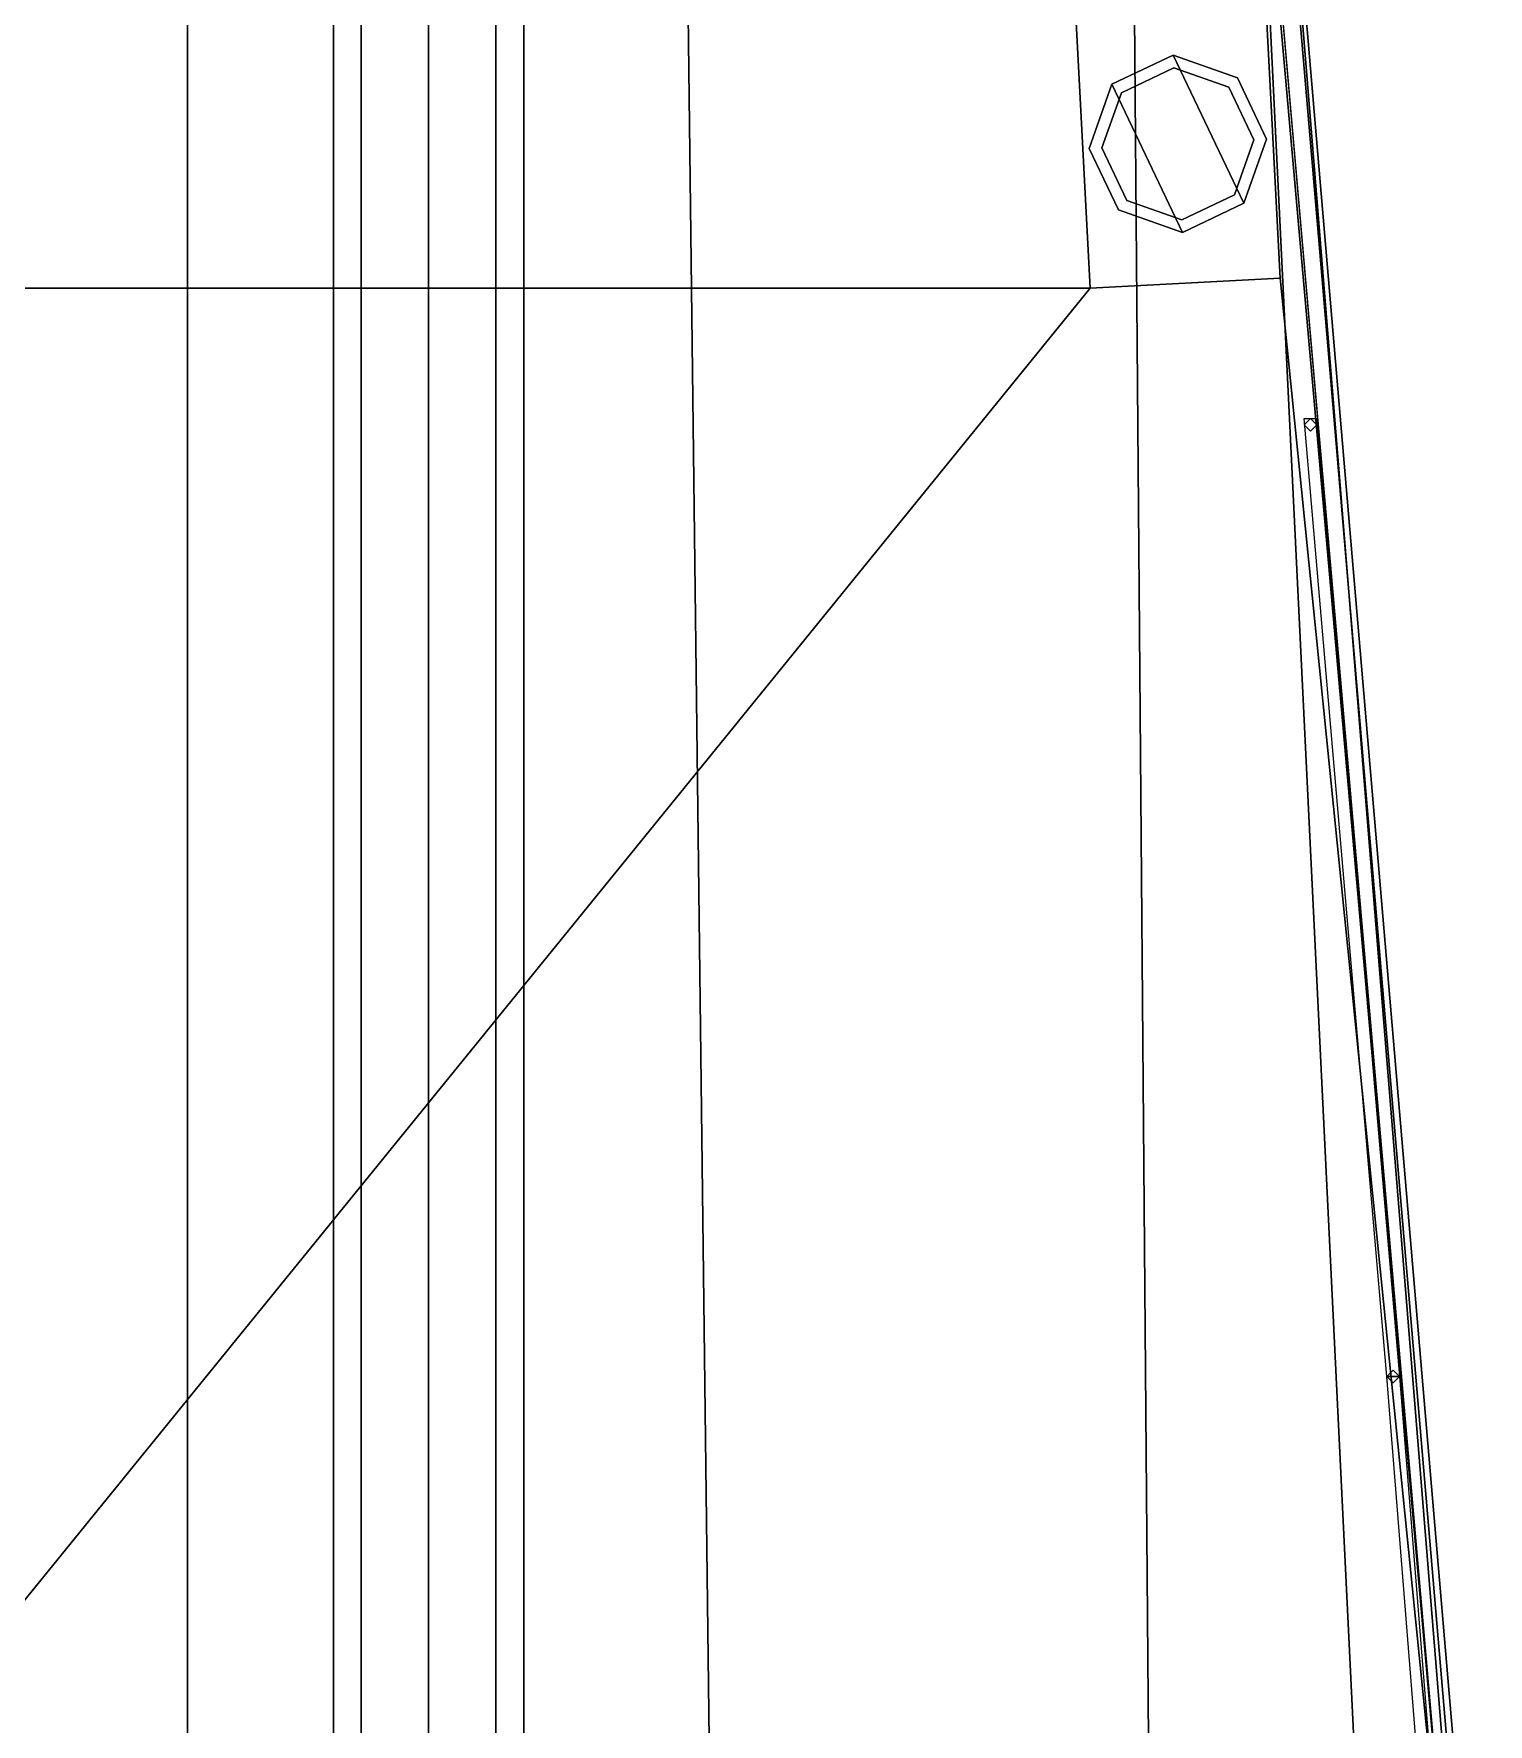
# Model space of a CAD drawing. Header units: millimetres. Extents: x -4 to 4, y -37.4 to 54.3.
# Drawn here: x 1.228 to 3.52, y 24.952 to 27.617 of the extents above; entities that cross this region are included whole.
import ezdxf

# ---------------------------------------------------------------- set-up
doc = ezdxf.new("R2010")
doc.units = ezdxf.units.MM
doc.layers.add('r2', color=5, linetype='Continuous')
doc.layers.add('superstructure', color=3, linetype='Continuous')

msp = doc.modelspace()

# ---------------------------------------------------------------- linework, layer by layer
for points in [[(1.7439, 33.8028, -1.7439), (1.7, 33.8, -1.85), (1.7, 22.885, -1.278), (1.7439, 22.8905, -1.172)], [(1.7, 33.8, -1.85), (1.7439, 33.7972, -1.9561), (1.7439, 22.8794, -1.3839), (1.7, 22.885, -1.278)], [(1.85, 33.8039, -1.7), (1.7439, 33.8028, -1.7439), (1.7439, 22.8905, -1.172), (1.85, 22.8928, -1.1282)], [(1.7439, 33.7972, -1.9561), (1.85, 33.7961, -2), (1.85, 22.8771, -1.4278), (1.7439, 22.8794, -1.3839)], [(1.9561, 33.8028, -1.7439), (1.85, 33.8039, -1.7), (1.85, 22.8928, -1.1282), (1.9561, 22.8905, -1.172)], [(1.85, 33.7961, -2), (1.9561, 33.7972, -1.9561), (1.9561, 22.8794, -1.3839), (1.85, 22.8771, -1.4278)], [(2, 33.8, -1.85), (1.9561, 33.8028, -1.7439), (1.9561, 22.8905, -1.172), (2, 22.885, -1.278)], [(1.9561, 33.7972, -1.9561), (2, 33.8, -1.85), (2, 22.885, -1.278), (1.9561, 22.8794, -1.3839)], [(0.71, 24.28, -1.81), (0.71, 29.2, -1.32), (1.47, 29.2, -1.19), (1.47, 24.28, -1.64)], [(1.47, 24.28, -1.64), (1.47, 29.2, -1.19), (2.24, 29.2, -0.97), (2.3, 24.28, -1.36)], [(2.3, 24.28, -1.36), (2.24, 29.2, -0.97), (2.95, 29.2, -0.59), (2.99, 24.28, -0.97)], [(2.99, 24.28, -0.97), (2.95, 29.2, -0.59), (3.1, 29.2), (3.34, 24.28, -0.61)], [(3.52, 24.28, 1.65), (3.1, 29.2, 1.65), (3.06, 29.2, 1.71), (3.49, 24.28, 1.71)], [(3.5, 24.28), (3.1, 29.2), (3.09, 29.2, 0.61), (3.51, 24.28, 0.61)], [(3.51, 24.28, 0.61), (3.09, 29.2, 0.61), (3.1, 29.2, 1.22), (3.52, 24.28, 1.22)], [(3.52, 24.28, 1.22), (3.1, 29.2, 1.22), (3.1, 29.2, 1.65), (3.52, 24.28, 1.65)], [(3.34, 24.28, -0.61), (3.1, 29.2), (3.1, 29.2), (3.5, 24.28)], [(2.8404, 28.2143, 1.83), (2.8927, 27.2157, 1.83), (3.1923, 27.2314, 1.83), (3.14, 28.23, 1.83)], [(3.14, 28.23, 1.71), (3.1923, 27.2314, 1.71), (2.8927, 27.2157, 1.71), (2.8404, 28.2143, 1.71)], [(3.1923, 27.2314, 1.83), (3.1923, 27.2314, 1.71), (3.14, 28.23, 1.71), (3.14, 28.23, 1.83)], [(2.8404, 28.2143, 1.71), (2.8927, 27.2157, 1.71), (2.8927, 27.2157, 1.83), (2.8404, 28.2143, 1.83)], [(3.1351, 27.3495, 2.24), (3.0237, 27.583, 2.24), (2.927, 27.5369, 2.24), (3.0384, 27.3034, 2.24)], [(3.0237, 27.583, 2.2), (2.927, 27.5369, 2.2), (2.927, 27.5369, 2.24), (3.0237, 27.583, 2.24)], [(3.1708, 27.4505, 2.24), (3.1247, 27.5473, 2.24), (3.0237, 27.583, 2.24), (3.1351, 27.3495, 2.24)], [(3.1247, 27.5473, 2.2), (3.0237, 27.583, 2.2), (3.0237, 27.583, 2.24), (3.1247, 27.5473, 2.24)], [(3.0247, 27.5631, 1.83), (2.9419, 27.5235, 1.83), (2.9419, 27.5235, 2.2), (3.0247, 27.5631, 2.2)], [(3.1113, 27.5324, 1.83), (3.0247, 27.5631, 1.83), (3.0247, 27.5631, 2.2), (3.1113, 27.5324, 2.2)], [(3.0384, 27.3034, 2.24), (2.927, 27.5369, 2.24), (2.8912, 27.4359, 2.24), (2.9373, 27.3392, 2.24)], [(2.927, 27.5369, 2.2), (2.8912, 27.4359, 2.2), (2.8912, 27.4359, 2.24), (2.927, 27.5369, 2.24)], [(3.1509, 27.4495, 1.83), (3.1113, 27.5324, 1.83), (3.1113, 27.5324, 2.2), (3.1509, 27.4495, 2.2)], [(3.1708, 27.4505, 2.2), (3.1247, 27.5473, 2.2), (3.1247, 27.5473, 2.24), (3.1708, 27.4505, 2.24)], [(2.9419, 27.5235, 1.83), (2.9112, 27.4369, 1.83), (2.9112, 27.4369, 2.2), (2.9419, 27.5235, 2.2)], [(3.1202, 27.3629, 1.83), (3.1509, 27.4495, 1.83), (3.1509, 27.4495, 2.2), (3.1202, 27.3629, 2.2)], [(3.1351, 27.3495, 2.2), (3.1708, 27.4505, 2.2), (3.1708, 27.4505, 2.24), (3.1351, 27.3495, 2.24)], [(2.8912, 27.4359, 2.2), (2.9373, 27.3392, 2.2), (2.9373, 27.3392, 2.24), (2.8912, 27.4359, 2.24)], [(2.9112, 27.4369, 1.83), (2.9507, 27.354, 1.83), (2.9507, 27.354, 2.2), (2.9112, 27.4369, 2.2)], [(2.9373, 27.3392, 2.2), (3.0384, 27.3034, 2.2), (3.0384, 27.3034, 2.24), (2.9373, 27.3392, 2.24)], [(2.9507, 27.354, 1.83), (3.0373, 27.3234, 1.83), (3.0373, 27.3234, 2.2), (2.9507, 27.354, 2.2)], [(3.0373, 27.3234, 1.83), (3.1202, 27.3629, 1.83), (3.1202, 27.3629, 2.2), (3.0373, 27.3234, 2.2)], [(3.0384, 27.3034, 2.2), (3.1351, 27.3495, 2.2), (3.1351, 27.3495, 2.24), (3.0384, 27.3034, 2.24)], [(2.8927, 27.2157, 1.83), (2.8927, 27.2157, 1.71), (3.1923, 27.2314, 1.71), (3.1923, 27.2314, 1.83)]]:
    msp.add_3dface(points)
at = {"layer": 'r2'}
for points in [[(3.23, 27, 1.71), (3.24, 27.01, 1.71), (3.24, 27.01, 2.71), (3.23, 27, 2.71)], [(3.36, 25.5, 2.21), (3.23, 27.01, 2.21), (3.25, 27.01, 2.21), (3.38, 25.5, 2.21)], [(3.36, 25.5, 2.71), (3.23, 27.01, 2.71), (3.25, 27.01, 2.71), (3.38, 25.5, 2.71)], [(3.24, 26.99, 1.71), (3.23, 27, 1.71), (3.23, 27, 2.71), (3.24, 26.99, 2.71)], [(3.24, 27.01, 1.71), (3.25, 27, 1.71), (3.25, 27, 2.71), (3.24, 27.01, 2.71)], [(3.25, 27, 1.71), (3.24, 26.99, 1.71), (3.24, 26.99, 2.71), (3.25, 27, 2.71)], [(3.36, 25.5, 1.71), (3.37, 25.51, 1.71), (3.37, 25.51, 2.71), (3.36, 25.5, 2.71)], [(3.37, 25.49, 1.71), (3.36, 25.5, 1.71), (3.36, 25.5, 2.71), (3.37, 25.49, 2.71)], [(3.48, 24, 2.21), (3.36, 25.5, 2.21), (3.38, 25.5, 2.21), (3.5, 24, 2.21)], [(3.48, 24, 2.71), (3.36, 25.5, 2.71), (3.38, 25.5, 2.71), (3.5, 24, 2.71)], [(3.37, 25.51, 1.71), (3.38, 25.5, 1.71), (3.38, 25.5, 2.71), (3.37, 25.51, 2.71)], [(3.38, 25.5, 1.71), (3.37, 25.49, 1.71), (3.37, 25.49, 2.71), (3.38, 25.5, 2.71)]]:
    msp.add_3dface(points, dxfattribs=at)
at = {"layer": 'superstructure'}
for points in [[(3.49, 24.28, 1.71), (3.14, 28.23, 1.71), (3.14, 28.23, 1.71), (3.1923, 27.2314, 1.71)], [(3.49, 24.28, 1.71), (3.1448, 28.23, 1.71), (3.1448, 28.23, 1.71), (3.14, 28.23, 1.71)], [(2.8927, 27.2157, 1.71), (2.8404, 28.2143, 1.71), (-2.8404, 28.2143, 1.71), (-2.8927, 27.2157, 1.71)], [(0.5, 24.27, 1.71), (2.8927, 27.2157, 1.71), (-2.8927, 27.2157, 1.71), (-0.5, 24.27, 1.71)], [(3.49, 24.28, 1.71), (3.1923, 27.2314, 1.71), (2.8927, 27.2157, 1.71), (0.5, 24.27, 1.71)]]:
    msp.add_3dface(points, dxfattribs=at)

doc.saveas('drawing.dxf')
